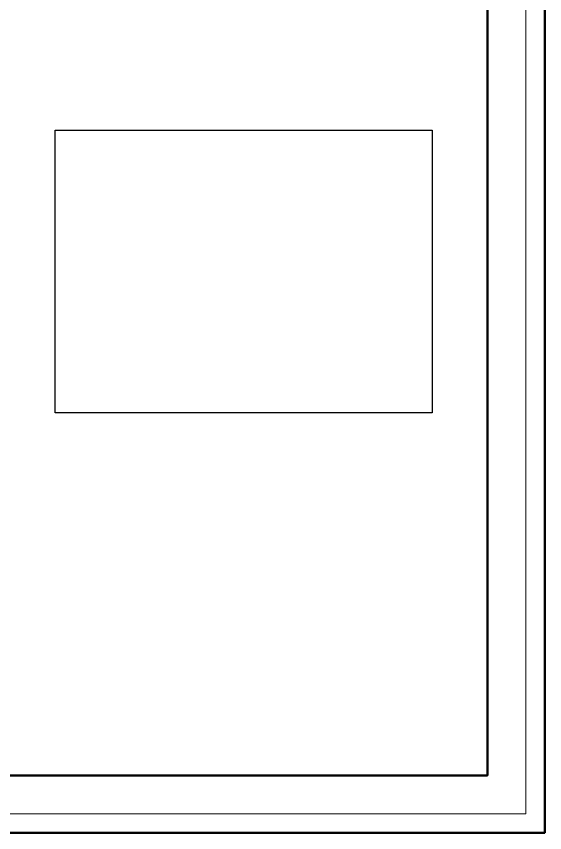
# Model space of a CAD drawing. Header units: inches. Extents: x -279 to 561, y -345 to 342.
# Drawn here: x -237.57 to -232.04, y -290.38 to -281.83 of the extents above; entities that cross this region are included whole.
import ezdxf

# ---------------------------------------------------------------- set-up
doc = ezdxf.new("R2010")
doc.units = ezdxf.units.IN
doc.header["$LTSCALE"] = 0.5
doc.header["$MEASUREMENT"] = 0
doc.layers.add('CADER', color=7, linetype='Continuous')
doc.layers.add('G-ANNO-HLIN', color=5, linetype='Continuous', lineweight=50)
picture_1 = doc.add_image_def('image58.jpg', size_in_pixel=(4000, 3000))

msp = doc.modelspace()

# ---------------------------------------------------------------- linework, layer by layer
at = {"layer": 'CADER', "lineweight": 18}
for points in [[(-257.7389, -273.2779), (-232.0363, -273.2779), (-232.0363, -290.3769), (-257.7389, -290.3769)], [(-257.5432, -273.4737), (-232.232, -273.4737), (-232.232, -290.1811), (-257.5432, -290.1811)]]:
    msp.add_lwpolyline(points, close=True, dxfattribs=at)
at = {"layer": 'G-ANNO-HLIN', "color": 0}
for points in [[(-257.7389, -273.2779), (-232.0363, -273.2779), (-232.0363, -290.3769), (-257.7389, -290.3769)], [(-257.1396, -273.8773), (-232.6356, -273.8773), (-232.6356, -289.7775), (-257.1396, -289.7775)]]:
    msp.add_lwpolyline(points, close=True, dxfattribs=at)

# ---------------------------------------------------------------- pictures from other files: only their frames are drawn
at = {"ltscale": 0.5}
image = msp.add_image(picture_1, insert=(-237.163, -285.9791), size_in_units=(3.9479, 2.961), dxfattribs=at)
image.dxf.flags = 7

doc.saveas('drawing.dxf')
